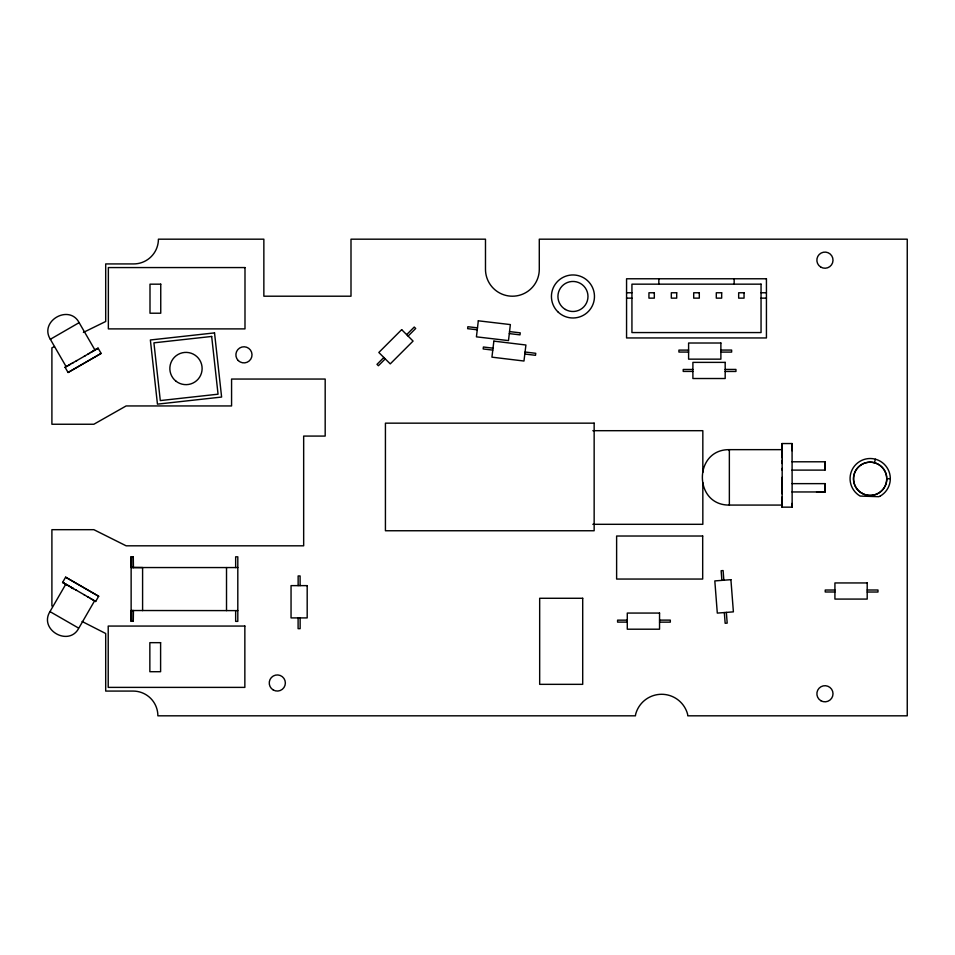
<?xml version="1.0" encoding="UTF-8"?>
<svg xmlns="http://www.w3.org/2000/svg" width="955" height="955" viewBox="0 0 955 955"><rect width="100%" height="100%" fill="white"/><g stroke="black" fill="none" stroke-linecap="round" stroke-linejoin="round"><path stroke-width="1.43" d="M782.181 468.404L782.133 500.79M782.085 453.362L782.014 443.55L792.065 443.55L792.149 507.153L781.93 507.153L781.918 506.126M782.157 493.854L782.157 477.357M782.109 496.958L782.085 507.153M791.97 450.712L792.065 443.55M782.085 501.363L782.014 505.076L729.357 505.076C693.378 505.446 693.378 449.28 729.357 449.65L782.014 449.65L782.05 450.593M131.133 621.287L131.133 610.52L133.437 610.639L133.282 621.311L131.133 621.287L131.133 556.729L133.282 556.705L133.437 567.545L237.807 567.568M729.322 450.593L729.357 449.65L729.357 505.076M782.014 443.55L781.906 450.712L782.014 449.65M874.362 462.745L875.425 459.212M67.721 585.32L65.776 584.245L49.982 611.606C38.594 629.691 68.796 647.132 78.776 628.223L94.569 600.874L90.391 598.379M66.755 584.878L62.6 582.407L65.62 577.178L98.699 596.23L95.631 601.531L95.094 601.232M383.85 357.492L376.998 364.344L378.383 365.729L385.235 358.877M406.651 334.644L414.255 327.04L415.688 328.472L408.083 336.088M93.029 351.154L94.939 350.007L79.134 322.647L50.34 339.276L66.134 366.636L68.092 365.562M90.749 352.49L98.102 348.181L101.123 353.41L68.092 372.522L65.035 367.221L65.561 366.911M68.044 372.45L101.123 353.41M87.776 354.233L93.041 351.189M84.303 356.239L89.436 353.29M85.246 355.726L76.221 360.93M94.45 350.306L97.517 348.551M72.007 363.354L76.854 360.548M68.402 365.419L73.368 362.542M93.888 350.533L98.102 348.181M70.384 364.249L65.071 367.305M78.632 322.909L79.134 322.647C69.154 303.75 38.964 321.178 50.34 339.276L50.842 339.013M54.519 346.57L51.904 347.847L51.904 424.247L93.865 424.247L126.132 405.947L231.576 405.947L231.576 379.051L325.178 379.051L325.178 436.077L303.666 436.077L303.666 545.818L126.132 545.818L93.865 529.679L51.904 529.679L51.904 606.067M83.383 332.424L105.695 321.489L105.695 263.926L133.664 263.926A24.746 24.746 0 0 0 158.411 239.18L263.855 239.18L263.855 296.205L350.998 296.205L350.998 239.18L485.486 239.18L485.486 269.31A26.895 26.895 0 0 0 512.393 296.205A26.895 26.895 0 0 0 539.288 269.31L539.288 239.18L907.25 239.18L907.25 715.82L687.767 715.82L687.612 714.233A26.895 26.895 0 0 0 635.648 714.233L635.433 715.82L157.873 715.82A24.746 24.746 0 0 0 133.127 691.074L105.695 691.074L105.695 633.511L82.082 621.466M890.347 478.646L886.682 478.813A16.629 16.629 0 0 1 885.118 485.844M142.593 610.615L142.593 567.568L131.133 567.485L131.133 556.729M131.133 567.485L133.437 567.545M626.564 292.767L631.935 292.767M761.051 292.767L766.435 292.767M626.564 298.139L631.935 298.139M761.051 298.139L766.435 298.139M688.603 350.103L678.921 350.103L678.921 352.061L688.603 352.061M720.882 350.067L731.637 350.067L731.637 352.097L720.882 352.097M692.9 369.466L683.219 369.466L683.219 371.423L692.9 371.423M725.179 369.43L735.947 369.43L735.947 371.459L725.179 371.459M592.84 430.693L702.832 430.693L702.832 472.295M792.053 461.79L825.084 461.79L825.084 470.111L792.053 470.111M792.041 483.636L825.084 483.636L825.036 491.956L792.041 491.956M825.036 491.956L816.537 491.956M592.84 524.307L702.832 524.307L702.832 482.705M834.921 590.023L825.239 590.023L825.239 591.993L834.921 591.993M867.2 589.999L877.967 589.999L877.967 592.028L867.2 592.028M237.807 610.615L131.133 610.52M627.28 620.153L617.587 620.153L617.587 622.111L627.28 622.111M659.547 620.117L670.315 620.117L670.315 622.147L659.547 622.147M477.488 327.851L467.866 326.717L467.64 328.675L477.261 329.797M509.54 331.588L520.236 332.841L519.998 334.859L509.313 333.605M493.019 348.169L483.409 346.999L483.17 348.957L492.78 350.115M525.071 352.013L535.755 353.302L535.504 355.32L524.82 354.03M62.6 582.407L70.025 586.621M49.982 611.606L78.298 627.924M98.652 596.302L65.62 577.178M67.745 585.296L73.01 588.328M71.362 587.361L76.484 590.333M75.576 589.784L84.589 594.989M63.209 582.729L65.776 584.245M83.945 594.631L88.791 597.424M71.267 587.516L73.368 588.734M87.406 596.648L95.679 601.459M70.957 587.301L72.938 588.459M824.965 483.564L824.965 491.885M825.048 461.79L824.965 470.027M723.842 580.222L723.102 570.565L721.144 570.72L721.896 580.377M726.361 612.406L727.185 623.126L725.155 623.281L724.332 612.561M791.993 507.153L791.97 503.464M782.061 444.696L782.109 457.767M782.133 453.374L782.133 463.509M782.157 460.322L782.145 470.182M734.156 278.776L734.156 284.16M658.843 278.776L658.843 284.16M300.097 585.63L300.097 575.949L298.139 575.949L298.139 585.63M300.133 617.909L300.133 628.665L298.103 628.665L298.103 617.909M235.658 567.568L235.658 556.813L237.807 556.813L237.807 621.371L235.658 621.371L235.658 610.615M226.514 567.568L226.514 610.615M133.282 556.705L133.282 567.521M133.282 610.543L133.282 621.311M884.461 487.122A16.629 16.629 0 0 1 857.638 489.855A16.629 16.629 0 0 1 863.475 463.545A16.629 16.629 0 0 1 886.622 477.357M478.312 320.808L476.426 336.84L508.49 340.601L510.364 324.581L478.312 320.808M493.866 341.126L491.932 357.158L523.973 361.026L525.918 345.006L493.866 341.126M401.661 329.654L378.837 352.479L390.249 363.891L413.073 341.066L401.661 329.654M880.283 496.063L878.755 496.684L860.133 496.063A20.115 20.115 0 0 1 854.773 465.706A20.115 20.115 0 0 1 885.607 465.706A20.115 20.115 0 0 1 880.247 496.063M214.529 332.889L150.365 339.98L157.444 404.144L221.608 397.053L214.529 332.889M211.676 336.458L153.922 342.833L160.297 400.575L218.05 394.2L211.676 336.458M730.909 579.673L714.817 580.915L717.301 613.098L733.392 611.857L730.909 579.673M244.993 267.567L108.357 267.567L108.357 328.89L244.993 328.89L244.993 267.567M766.435 278.776L626.564 278.776L626.564 337.951L766.435 337.951L766.435 278.776M160.75 284.172L149.995 284.172L149.995 313.216L160.75 313.216L160.75 284.172M761.051 284.16L631.935 284.16L631.935 332.567L761.051 332.567L761.051 284.16M654.318 292.767L648.946 292.767L648.946 298.139L654.318 298.139L654.318 292.767M676.701 292.767L671.317 292.767L671.317 298.139L676.701 298.139L676.701 292.767M699.299 292.767L693.7 292.767L693.7 298.139L699.299 298.139L699.299 292.767M721.67 292.767L716.298 292.767L716.298 298.139L721.67 298.139L721.67 292.767M744.052 292.767L738.669 292.767L738.669 298.139L744.052 298.139L744.052 292.767M720.882 343.012L688.603 343.012L688.603 359.152L720.882 359.152L720.882 343.012M725.179 362.375L692.9 362.375L692.9 378.514L725.179 378.514L725.179 362.375M594.153 423.161L385.426 423.161L385.426 530.753L594.153 530.753L594.153 423.161M702.689 536.018L616.62 536.018L616.62 579.052L702.689 579.052L702.689 536.018M867.2 582.944L834.921 582.944L834.921 599.083L867.2 599.083L867.2 582.944M307.188 585.63L291.048 585.63L291.048 617.909L307.188 617.909L307.188 585.63M582.705 598.272L539.671 598.272L539.671 684.341L582.705 684.341L582.705 598.272M659.547 613.062L627.28 613.062L627.28 629.202L659.547 629.202L659.547 613.062M244.85 626.062L108.213 626.062L108.213 687.385L244.85 687.385L244.85 626.062M160.607 642.667L149.851 642.667L149.851 671.711L160.607 671.711L160.607 642.667M557.732 311.688A21.523 21.523 0 0 0 593.735 302.043A21.523 21.523 0 0 0 567.377 275.685A21.523 21.523 0 0 0 557.732 311.688M565.432 309.492A15.041 15.041 0 0 0 587.982 296.468A15.041 15.041 0 0 0 565.432 283.456A15.041 15.041 0 0 0 565.432 309.492M175.899 381.117A16.14 16.14 0 0 0 201.935 370.958A16.14 16.14 0 0 0 180.125 353.481A16.14 16.14 0 0 0 175.899 381.117M861.911 493.21A16.629 16.629 0 0 0 886.849 478.813A16.629 16.629 0 0 0 861.911 464.405A16.629 16.629 0 0 0 861.911 493.21M273.273 689.988A8.07 8.07 0 0 0 285.366 683.004A8.07 8.07 0 0 0 273.273 676.009A8.07 8.07 0 0 0 273.273 689.988M820.906 700.743A8.07 8.07 0 0 0 833.011 693.76A8.07 8.07 0 0 0 820.906 686.776A8.07 8.07 0 0 0 820.906 700.743M820.691 267.03A8.07 8.07 0 0 0 833.011 260.417A8.07 8.07 0 0 0 821.121 253.051A8.07 8.07 0 0 0 820.691 267.03M238.249 360.548A8.07 8.07 0 0 0 251.738 356.931A8.07 8.07 0 0 0 241.866 347.047A8.07 8.07 0 0 0 238.249 360.548"/></g></svg>
